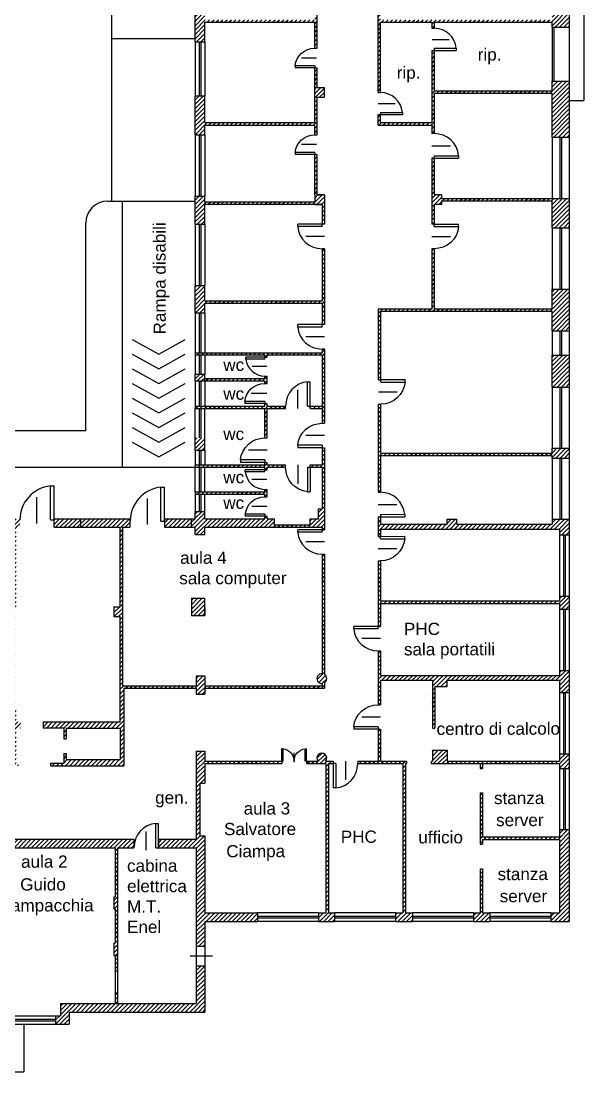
# Model space of a CAD drawing. Header units: millimetres. Extents: x 239933 to 299625, y 55328 to 128906.
# Drawn here: x 276608 to 299625, y 58828 to 101758 of the extents above; entities that cross this region are included whole.
import ezdxf

# ---------------------------------------------------------------- set-up
doc = ezdxf.new("R2010")
doc.units = ezdxf.units.MM
for name, color, linetype in [('BASE', 7, 'Continuous'), ('INFISSI', 4, 'Continuous'), ('RETINI', 8, 'Continuous'), ('SCALE', 4, 'Continuous'), ('TESTO', 7, 'Continuous')]:
    doc.layers.add(name, color=color, linetype=linetype)
doc.styles.get("Standard").update_dxf_attribs({"font": 'Arial.ttf'})
pattern_1 = [(45, (-250851.93, 97499.9), (-89.041485, 89.041485), [])]

# ---------------------------------------------------------------- blocks, each defined once
blk = doc.blocks.new('porta_1')
at = {"layer": 'INFISSI'}
for p, q in [((-12578.2, 17272.4), (-12578.2, 17364.9)), ((-12578.2, 17364.9), (-12568.9, 17364.9)), ((-12568.9, 17272.4), (-12568.9, 17364.9)), ((-12615.4, 17263.1), (-12615.4, 17334.5)), ((-12578.2, 17272.4), (-12568.9, 17272.4))]:
    blk.add_line(p, q, dxfattribs=at)
blk.add_arc((-12568.9, 17272.4), 93, 95.7392, 180, dxfattribs=at)
blk = doc.blocks.new('PORTA')
at = {"layer": 'INFISSI'}
for p, q in [((-5477.1, 11426.3), (-5477.1, 11376.6)), ((-5472.1, 11426.3), (-5477.1, 11426.3)), ((-5472.1, 11426.3), (-5472.1, 11376.6)), ((-5427.1, 11431.3), (-5427.1, 11392.9)), ((-5382.1, 11426.3), (-5382.1, 11376.6)), ((-5377.1, 11426.3), (-5382.1, 11426.3)), ((-5377.1, 11426.3), (-5377.1, 11376.6)), ((-5472.1, 11376.6), (-5477.1, 11376.6)), ((-5382.1, 11376.6), (-5377.1, 11376.6))]:
    blk.add_line(p, q, dxfattribs=at)
for centre, start, end in [((-5477.1, 11426.3), 275.7392, 360), ((-5377.1, 11426.3), 180, 264.2608)]:
    blk.add_arc(centre, 50, start, end, dxfattribs=at)

msp = doc.modelspace()

# ---------------------------------------------------------------- hatches: boundary and pattern name
at = {"layer": 'RETINI'}
h = msp.add_hatch(dxfattribs=at)
h.set_pattern_fill('ANSI31', color=256, scale=39.661, style=0)
h.set_pattern_definition(pattern_1)
h.paths.add_polyline_path([(248980, 71509, 1), (249442, 71509, 1)])
h.paths.add_polyline_path([(253251, 71509, 1), (252788, 71509, 1)])
h.paths.add_polyline_path([(290611, 128708), (287611, 128708), (287611, 126808), (293727, 126808), (293727, 127108), (287811, 127108), (287811, 128508), (290611, 128508)])
h.paths.add_polyline_path([(291305, 100708), (291205, 100708), (291205, 99808), (291305, 99808)], flags=17)
h.paths.add_polyline_path([(280625, 124558), (280025, 124558), (280025, 124208), (280625, 124208)])
h.paths.add_polyline_path([(280625, 119908), (280025, 119908), (280025, 119508), (280625, 119508)])
h.paths.add_polyline_path([(280625, 115508), (280025, 115508), (280025, 115108), (280625, 115108)])
h.paths.add_polyline_path([(280625, 110248), (280025, 110248), (280025, 109848), (280625, 109848)])
h.paths.add_polyline_path([(265330, 75358), (264980, 75358), (264980, 74608), (265330, 74608)], flags=17)
h.paths.add_polyline_path([(260234, 77938), (260134, 77938), (260134, 75995), (260234, 75995)], flags=16)
h.paths.add_polyline_path([(284125, 78178), (283575, 78178), (283575, 77478), (284125, 77478)], flags=17)
h.paths.add_polyline_path([(279058, 81428), (277958, 81428), (277958, 81078), (279058, 81078)], flags=16)
h.paths.add_polyline_path([(276558, 81428), (274508, 81428), (274508, 81078), (276108, 81078), (276108, 73488), (276308, 73488), (276308, 71888), (276108, 71888), (276108, 71688), (273600, 71688), (273600, 71588), (274500, 71588), (274500, 71338), (276508, 71338), (276508, 71438), (276408, 71438), (276408, 72878), (276608, 72878), (276608, 73128), (276408, 73128), (276408, 73628), (276358, 73628), (276358, 77828), (276408, 77828), (276408, 81078), (276558, 81078)])
h.paths.add_polyline_path([(273108, 81428), (270303, 81428), (270303, 81078), (271608, 81078), (271608, 74608), (271778, 74608), (271778, 73608), (271778, 72208), (271778, 71688), (271608, 71688), (271608, 71458), (270535, 71458), (270535, 71338), (272300, 71338), (272300, 71688), (271878, 71688), (271878, 72208), (271878, 73608), (271878, 74608), (271958, 74608), (271958, 81078), (273108, 81078)])
h.paths.add_polyline_path([(289015, 84328), (288915, 84328), (288915, 83628), (288425, 83628), (288425, 83528), (288915, 83528), (288915, 81828), (288775, 81828), (288775, 81428), (288425, 81428), (288425, 81178), (286975, 81178), (286975, 81428), (286675, 81428), (286675, 81528), (286575, 81528), (286575, 81428), (284125, 81428), (284125, 81728), (283725, 81728), (283725, 81428), (283575, 81428), (283575, 81078), (283725, 81078), (283725, 80778), (284125, 80778), (284125, 81078), (288915, 81078), (288915, 80978), (289015, 80978)])
h.paths.add_polyline_path([(283575, 81428), (282471, 81428), (282471, 81078), (283575, 81078)], flags=17)
h.paths.add_polyline_path([(281075, 81328, -0.000002), (281075, 81328), (281075, 81428), (279058, 81428), (279058, 81078), (280658, 81078), (280658, 77828), (280408, 77828), (280408, 77428), (280658, 77428), (280658, 73128), (277508, 73128), (277508, 72878), (278358, 72878), (278358, 72438), (278458, 72438), (278458, 72878), (280658, 72878), (280658, 71588), (278458, 71588), (278458, 71838), (278358, 71838), (278358, 71438), (277808, 71438), (277808, 71338), (280808, 71338), (280808, 74508), (283775, 74508), (283775, 74258), (284029, 74258, -0.02596), (284125, 74298), (284125, 74508), (284325, 74508), (289015, 74508), (289015, 74731, 0.54135), (289015, 75066), (289015, 79978), (288915, 79978), (288915, 75098, 1.047863), (288915, 74698), (288915, 74608), (284325, 74608), (284125, 74608), (284125, 75008), (283775, 75008), (283775, 74608), (280758, 74608), (280758, 81078), (281075, 81078)])
h.paths.add_polyline_path([(288715, 113308), (288615, 113308), (288615, 112651), (288715, 112651)])
h.paths.add_polyline_path([(288715, 111851), (288615, 111851), (288615, 110908), (284125, 110908), (284125, 112598), (283725, 112598), (283725, 104808), (284125, 104808), (284125, 106108), (288615, 106108), (288615, 104908), (288715, 104908), (288715, 106108), (289015, 106108), (289015, 106508), (288715, 106508), (288715, 108508), (288615, 108508), (288615, 106208), (284125, 106208), (284125, 110808), (288615, 110808), (288615, 109308), (288715, 109308)])
h.paths.add_polyline_path([(284125, 102608), (283725, 102608), (283725, 100908), (284125, 100908), (284125, 101708), (288615, 101708), (288615, 100647), (288715, 100647), (288715, 104108), (288615, 104108), (288615, 101808), (284125, 101808)])
h.paths.add_polyline_path([(289015, 99047), (288715, 99047), (288715, 99847), (288615, 99847), (288615, 97608), (284125, 97608), (284125, 98708), (283725, 98708), (283725, 97108), (284125, 97108), (284125, 97508), (288615, 97508), (288615, 97108), (288715, 97108), (288715, 98647), (289015, 98647)])
h.paths.add_polyline_path([(289015, 94658), (288715, 94658), (288715, 96308), (288615, 96308), (288615, 94658), (288615, 94358), (284125, 94358), (284125, 94608), (283725, 94608), (283725, 93458), (284125, 93458), (284125, 94258), (288615, 94258), (288915, 94258), (288915, 93458), (289015, 93458)])
h.paths.add_polyline_path([(289015, 92458), (288915, 92458), (288915, 90328), (284125, 90328), (284125, 90958), (283725, 90958), (283725, 89837), (284125, 89837), (284125, 90228), (288915, 90228), (288915, 89357), (289015, 89357)])
h.paths.add_polyline_path([(289015, 88357), (288915, 88357), (288915, 88209), (283725, 88209), (283725, 88128), (286575, 88128), (286575, 88028), (286675, 88028), (286675, 88128), (288915, 88128), (288915, 85328), (289015, 85328)])
h.paths.add_polyline_path([(286675, 87254), (286575, 87254), (286575, 87154), (284125, 87154), (284125, 87054), (286575, 87054), (286575, 86954), (286675, 86954)], flags=17)
h.paths.add_polyline_path([(284125, 87337), (283725, 87337), (283725, 87054), (284125, 87054)], flags=17)
h.paths.add_polyline_path([(287425, 86028), (286675, 86028), (286675, 86128), (286575, 86128), (286575, 86028), (283725, 86028), (283725, 85928), (286575, 85928), (286575, 84728), (286675, 84728), (286675, 85928), (287425, 85928)])
h.paths.add_polyline_path([(288915, 86028), (288425, 86028), (288425, 85928), (288915, 85928)], flags=17)
h.paths.add_polyline_path([(284125, 84728), (283725, 84728), (283725, 84228), (284125, 84228)])
h.paths.add_polyline_path([(287425, 83628), (286675, 83628), (286675, 83728), (286575, 83728), (286575, 83628), (283725, 83628), (283725, 83528), (286575, 83528), (286575, 83428), (286675, 83428), (286675, 83528), (287425, 83528)], flags=16)
h.paths.add_polyline_path([(286675, 82628), (286575, 82628), (286575, 82528), (283725, 82528), (283725, 82428), (286575, 82428), (286575, 82328), (286675, 82328)], flags=17)
h.paths.add_polyline_path([(299025, 75228), (298625, 75228), (298625, 75028), (291305, 75028), (291305, 76028), (291205, 76028), (291205, 73828), (291305, 73828), (291305, 74828), (293425, 74828), (293425, 72878), (293525, 72878), (293525, 74578), (294025, 74578), (294025, 74828), (298625, 74828), (298625, 74328), (299025, 74328)])
h.paths.add_polyline_path([(299025, 78268), (298625, 78268), (298625, 78068), (291305, 78068), (291305, 79708), (291205, 79708), (291205, 77028), (291305, 77028), (291305, 77968), (298625, 77968), (298625, 77728), (299025, 77728)])
h.paths.add_polyline_path([(299025, 81408), (298325, 81408), (298325, 81208), (294425, 81208), (294425, 81408), (294025, 81408), (294025, 81208), (291305, 81208), (291305, 81508), (291205, 81508), (291205, 80708), (291305, 80708), (291305, 81008), (298625, 81008), (298625, 80768), (299025, 80768)])
h.paths.add_polyline_path([(299025, 84308), (298325, 84308), (298325, 84108), (291305, 84108), (291305, 86108), (291205, 86108), (291205, 82508), (291305, 82508), (291305, 84008), (298325, 84008), (298325, 83908), (299025, 83908)])
h.paths.add_polyline_path([(299025, 88108), (298325, 88108), (298325, 86808), (299025, 86808)])
h.paths.add_polyline_path([(299025, 90808), (298325, 90808), (298325, 90008), (293505, 90008), (293505, 92458), (293405, 92458), (293405, 90008), (291205, 90008), (291205, 87108), (291305, 87108), (291305, 89908), (294553, 89908), (298325, 89908), (298325, 89108), (299025, 89108)])
h.paths.add_polyline_path([(299025, 94508), (298325, 94508), (293805, 94508), (293805, 94658), (293505, 94658), (293505, 96158), (293405, 96158), (293405, 93458), (293505, 93458), (293505, 94258), (293805, 94258), (293805, 94408), (298325, 94408), (298325, 93308), (299025, 93308)])
h.paths.add_polyline_path([(299025, 107608), (298325, 107608), (298325, 106208), (293805, 106208), (293805, 106508), (293405, 106508), (293405, 106208), (291305, 106208), (291305, 108508), (291205, 108508), (291205, 104908), (291305, 104908), (291305, 106108), (299025, 106108)])
h.paths.add_polyline_path([(299025, 112308), (298325, 112308), (298325, 110908), (291305, 110908), (291305, 113308), (291205, 113308), (291205, 109308), (291305, 109308), (291305, 110808), (293405, 110808), (293405, 110508), (293805, 110508), (293805, 110808), (298325, 110808), (298325, 109808), (299025, 109808)])
h.paths.add_polyline_path([(299025, 116208), (298325, 116208), (298325, 115208), (293805, 115208), (293805, 115508), (293405, 115508), (293405, 115208), (291305, 115208), (291305, 117208), (291205, 117208), (291205, 114108), (291305, 114108), (291305, 115108), (298325, 115108), (298325, 114508), (299025, 114508)])
h.paths.add_polyline_path([(299025, 120208), (298325, 120208), (298325, 119908), (291305, 119908), (291305, 121208), (291205, 121208), (291205, 118008), (291305, 118008), (291305, 119808), (293405, 119808), (293405, 119508), (293805, 119508), (293805, 119808), (298325, 119808), (298325, 118708), (299025, 118708)])
h.paths.add_polyline_path([(284125, 119808), (288615, 119808), (288615, 119508), (289015, 119508), (289015, 119908), (284125, 119908), (284125, 121108), (283725, 121108), (283725, 118527), (284125, 118527)])
h.paths.add_polyline_path([(288715, 120946), (288615, 120946), (288615, 119908), (288715, 119908)], flags=17)
h.paths.add_polyline_path([(288715, 119508), (288615, 119508), (288615, 118008), (288715, 118008)])
h.paths.add_polyline_path([(289015, 115508), (288715, 115508), (288715, 117208), (288615, 117208), (288615, 115508), (288615, 115108), (288615, 114108), (288715, 114108), (288715, 115108), (289015, 115108)])
h.paths.add_polyline_path([(288615, 116761), (284125, 116761), (284125, 116661), (288615, 116661)])
h.paths.add_polyline_path([(284125, 116527), (283725, 116527), (283725, 114598), (284125, 114598)])
h.paths.add_polyline_path([(265608, 81728), (264158, 81728), (264158, 81428), (265608, 81428)])
h.paths.add_polyline_path([(265608, 81428), (264158, 81428), (264158, 81078), (265608, 81078)])
h.paths.add_polyline_path([(268908, 81728), (267003, 81728), (267003, 81428), (268908, 81428)])
h.paths.add_polyline_path([(268908, 81428), (267003, 81428), (267003, 81078), (268358, 81078), (268358, 76358), (268358, 72208), (268358, 71458), (264263, 71458), (264263, 71338), (269135, 71338), (269135, 71458), (268458, 71458), (268458, 72208), (268458, 76358), (268458, 81078), (268908, 81078)])
h.paths.add_polyline_path([(262863, 71458), (261980, 71458), (261980, 71688), (261230, 71688), (261230, 71458), (259821, 71458), (259205, 71458), (259205, 71688), (258705, 71688), (258305, 71688), (258305, 68338), (247695, 68338), (247695, 67988), (249795, 67988), (249795, 63728), (250145, 63728), (250145, 67988), (251765, 67988), (251765, 65621), (251865, 65660), (251865, 66538), (252915, 66538), (252915, 61678), (250145, 61678), (250145, 62228), (249795, 62228), (249795, 61328), (255195, 61328), (255195, 60778), (255670, 60778), (255670, 61178), (255545, 61178), (255545, 61678), (253135, 61678), (253135, 67988), (258305, 67988), (258305, 64297), (258425, 64297), (258425, 64656), (258705, 64656), (258705, 68338), (258405, 68338), (258405, 71338), (262863, 71338)])
h.paths.add_polyline_path([(252915, 68188), (252915, 66638), (251865, 66638), (251865, 67988), (252015, 67988), (252015, 68188)], flags=16)
h.paths.add_polyline_path([(261980, 68338), (261630, 68338), (261630, 67588), (261980, 67588)], flags=16)
h.paths.add_polyline_path([(258705, 61478), (259005, 61478), (259005, 61628), (258705, 61628), (258705, 61978), (258425, 61978), (258425, 62497), (258305, 62497), (258305, 61678), (258205, 61678), (258205, 61178), (258040, 61178), (258040, 60778), (258705, 60778)], flags=16)
h.paths.add_polyline_path([(262055, 61478), (262355, 61478), (262355, 61628), (261980, 61628), (261980, 61978), (261630, 61978), (261630, 61628), (261255, 61628), (261255, 61478), (261375, 61478), (261555, 61478), (261555, 60778), (262055, 60778)], flags=16)
h.paths.add_polyline_path([(265405, 61478), (265705, 61478), (265705, 61628), (265330, 61628), (265330, 61978), (264980, 61978), (264980, 61628), (264605, 61628), (264605, 61478), (264905, 61478), (264905, 60778), (265405, 60778)])
h.paths.add_polyline_path([(272405, 61628), (272030, 61628), (272030, 61978), (271680, 61978), (271680, 61628), (271305, 61628), (271305, 61478), (271605, 61478), (271605, 60778), (272105, 60778), (272105, 61478), (272405, 61478)])
h.paths.add_polyline_path([(269055, 61628), (268680, 61628), (268680, 61978), (268330, 61978), (268330, 61628), (267955, 61628), (267955, 61478), (268255, 61478), (268255, 60778), (268755, 60778), (268755, 61478), (269055, 61478)])
h.paths.add_polyline_path([(284125, 63171), (283775, 63171), (283775, 61628), (278225, 61628), (278225, 61128), (278025, 61128), (278025, 60778), (278575, 60778), (278575, 61278), (284125, 61278)])
h.paths.add_polyline_path([(284125, 68478), (283925, 68478), (283925, 70628), (284125, 70628), (284125, 71428), (287275, 71428), (287275, 71528), (284125, 71528), (284125, 71928), (283775, 71928), (283775, 68338), (282226, 68338), (282226, 67988), (283775, 67988), (283775, 63971), (284125, 63971), (284125, 64978), (286275, 64978), (286275, 65328), (284125, 65328)])
h.paths.add_polyline_path([(272300, 68238), (272750, 68238), (272750, 68338), (271625, 68338), (271625, 67588), (271975, 67588), (271975, 67988), (272300, 67988)])
h.paths.add_polyline_path([(289425, 65328), (289175, 65328), (289175, 71428), (289375, 71428), (289375, 71528), (289059, 71528, 2.137937), (288752, 71528), (288275, 71528), (288275, 71428), (289075, 71428), (289075, 65328), (288775, 65328), (288775, 64978), (289425, 64978)])
h.paths.add_polyline_path([(292611, 65328), (292325, 65328), (292325, 71428), (292374, 71428), (292374, 71528), (291305, 71528), (291305, 72828), (291205, 72828), (291205, 71528), (290375, 71528), (290375, 71428), (292225, 71428), (292225, 65328), (291925, 65328), (291925, 64978), (292611, 64978)])
h.paths.add_polyline_path([(295775, 65328), (295475, 65328), (295475, 67128), (295375, 67128), (295375, 65328), (295111, 65328), (295111, 64978), (295775, 64978)])
h.paths.add_polyline_path([(299025, 68728), (298625, 68728), (298625, 68428), (295475, 68428), (295475, 70228), (295375, 70228), (295375, 68128), (295475, 68128), (295475, 68328), (298625, 68328), (298625, 65328), (298275, 65328), (298275, 64978), (299025, 64978)])
h.paths.add_polyline_path([(299025, 71828), (298625, 71828), (298625, 71528), (294025, 71528), (294025, 71978), (293425, 71978), (293425, 71528), (293374, 71528), (293374, 71428), (295375, 71428), (295375, 71228), (295475, 71228), (295475, 71428), (298625, 71428), (298625, 71228), (299025, 71228)])
h.paths.add_polyline_path([(260134, 74958), (260134, 75095), (260234, 75095), (260234, 74958)], flags=16)
h.paths.add_polyline_path([(258428, 78038), (258428, 77938), (260608, 77938), (260608, 78038)])
h.paths.add_polyline_path([(245645, 81078), (245645, 81428), (244645, 81428), (244645, 78038), (243995, 78038), (243995, 77388), (244395, 77388), (244395, 77638), (245195, 77638), (245195, 78038), (244995, 78038), (244995, 81078)])
h.paths.add_polyline_path([(248295, 82378), (248295, 82578), (248095, 82578), (248095, 82478), (247745, 82478), (247745, 81428), (246845, 81428), (246845, 81078), (248095, 81078), (248095, 82378)])
h.paths.add_polyline_path([(249495, 82378), (249495, 82578), (248295, 82578), (248295, 82378)])
h.paths.add_polyline_path([(252095, 82378), (252095, 82578), (250895, 82578), (250895, 82378)])
h.paths.add_polyline_path([(253415, 81078), (253415, 81428), (252645, 81428), (252645, 82478), (252295, 82478), (252295, 82578), (252095, 82578), (252095, 82378), (252295, 82378), (252295, 81078)])
h.paths.add_polyline_path([(258728, 81078), (258728, 81428), (258128, 81428), (258128, 81078), (258278, 81078), (258278, 80478), (258278, 78038), (255415, 78038), (255415, 81078), (255928, 81078), (255928, 81428), (254615, 81428), (254615, 81078), (255315, 81078), (255315, 78038), (246395, 78038), (246395, 77638), (258308, 77638), (258308, 74608), (259208, 74608), (259208, 74808), (260308, 74808), (260308, 74958), (258708, 74958), (258708, 75108), (258428, 75108), (258428, 80478), (258428, 81078)])
h.paths.add_polyline_path([(246895, 68338), (245495, 68338), (245495, 67988), (246895, 67988)])
h.paths.add_polyline_path([(244395, 75188), (243995, 75188), (243995, 74738), (244395, 74738)])
h.paths.add_polyline_path([(244395, 71888), (243995, 71888), (243995, 71438), (244395, 71438)])
h.paths.add_polyline_path([(244395, 69238), (243995, 69238), (243995, 67988), (244695, 67988), (244695, 68338), (244395, 68338)])
h.paths.add_polyline_path([(265450, 74442), (266219, 74442), (266219, 75284), (265450, 75284)], flags=25)
h.paths.add_polyline_path([(258431, 73639), (259201, 73639), (259201, 74481), (258431, 74481)], flags=9)
h.paths.add_polyline_path([(260692, 67443), (261461, 67443), (261461, 68285), (260692, 68285)], flags=25)
h.paths.add_polyline_path([(258378, 68925), (261960, 68935), (261958, 69705), (258376, 69696)], flags=24)
h.paths.add_polyline_path([(263431, 76523), (267545, 76534), (267543, 77333), (263429, 77322)], flags=9)
h.paths.add_polyline_path([(260328, 81428), (261608, 81428), (261608, 81728), (262762, 81728), (262760, 81078), (261958, 81078), (261958, 74608), (261208, 74608), (261208, 74958), (261608, 74958), (261608, 77938), (261508, 77938), (261508, 78038), (261758, 78038), (261758, 81078), (260328, 81078)])
h.paths.add_polyline_path([(275325, 62591), (274925, 62591), (274925, 61628), (274625, 61628), (274625, 61478), (274925, 61478), (274925, 60778), (275656, 60778), (275656, 61128), (275425, 61128), (275425, 61678), (275325, 61678)])
h.paths.add_polyline_path([(291205, 98837), (291305, 98837), (291305, 99808), (291205, 99808)], flags=17)
h.paths.add_polyline_path([(289312, 124208), (289312, 124558), (286325, 124558), (286325, 124858), (285925, 124858), (285925, 124558), (283725, 124558), (283725, 122508), (284125, 122508), (284125, 124208), (288615, 124208), (288615, 122146), (288715, 122146), (288715, 124208)])
h.paths.add_polyline_path([(290662, 124558), (290662, 124208), (291205, 124208), (291205, 122008), (291305, 122008), (291305, 124208), (298325, 124208), (298325, 122708), (299025, 122708), (299025, 124558)])
h.paths.add_polyline_path([(293505, 100560), (293405, 100560), (293405, 97608), (291305, 97608), (291305, 97937), (291205, 97937), (291205, 97508), (293405, 97508), (293405, 97158), (293505, 97158), (293505, 98808), (298325, 98808), (298325, 97008), (299025, 97008), (299025, 99308), (298325, 99308), (298325, 98908), (293505, 98908)])
h.paths.add_polyline_path([(293405, 101460), (293505, 101460), (293505, 101708), (298325, 101708), (298325, 101508), (299025, 101508), (299025, 103908), (298325, 103908), (298325, 101808), (291305, 101808), (291305, 104108), (291205, 104108), (291205, 100708), (291305, 100708), (291305, 101708), (293405, 101708)])
h.paths.add_polyline_path([(280555, 63588), (280555, 67988), (281226, 67988), (281226, 68338), (274275, 68338), (274275, 68238), (274675, 68238), (274675, 67988), (274925, 67988), (274925, 64207), (275325, 64207), (275325, 67988), (280455, 67988), (280455, 65988), (280405, 65988), (280405, 65488), (280455, 65488), (280455, 64088), (280405, 64088), (280405, 63588)])
h = msp.add_hatch(dxfattribs=at)
h.set_pattern_fill('ANSI31', color=256, scale=39.661, style=0)
h.set_pattern_definition(pattern_1)
h.paths.add_polyline_path([(280555, 63588), (280455, 63588), (280455, 62958), (280555, 62958)])
h.paths.add_polyline_path([(280555, 62058), (280455, 62058), (280455, 61628), (280555, 61628)])

# ---------------------------------------------------------------- linework, layer by layer
at = {"layer": 'BASE', "color": 2}
for p, q in [((280325, 94404), (280325, 109848)), ((280325, 101048), (283725, 101048)), ((280158, 94404), (283725, 94404)), ((279258, 85028), (279258, 93504)), ((281158, 88750), (282242, 88150)), ((282242, 88150), (283325, 88750)), ((281158, 88150), (282242, 87550)), ((282242, 87550), (283325, 88150)), ((281158, 87550), (282242, 86950)), ((282242, 86950), (283325, 87550)), ((281158, 86950), (282242, 86350)), ((282242, 86350), (283325, 86950)), ((281158, 86350), (282242, 85750)), ((282242, 85750), (283325, 86350)), ((281158, 85750), (282242, 85150)), ((282242, 85150), (283325, 85750)), ((245545, 85028), (279258, 85028)), ((281158, 85150), (282242, 84550)), ((282242, 84550), (283325, 85150)), ((281158, 84550), (282242, 83950)), ((282242, 83950), (283325, 84550))]:
    msp.add_line(p, q, dxfattribs=at)
at = {"layer": 'BASE'}
for p, q in [((288715, 100647), (288715, 104108)), ((291205, 98837), (291205, 104108)), ((299025, 103908), (299025, 101508)), ((283725, 100908), (283725, 102608)), ((284125, 100908), (284125, 101708)), ((284125, 101708), (288615, 101708)), ((288615, 100647), (288615, 101708)), ((291305, 101708), (293405, 101708)), ((291305, 98837), (291305, 101708)), ((293405, 101708), (293405, 101460)), ((293405, 101460), (293505, 101460)), ((293505, 101708), (298325, 101708)), ((293505, 101708), (293505, 101460)), ((298325, 101508), (298325, 101708)), ((298325, 101508), (299025, 101508)), ((283725, 100908), (284125, 100908)), ((288615, 100647), (288715, 100647)), ((293405, 100560), (293405, 97608)), ((293405, 100560), (293505, 100560)), ((293505, 100560), (293505, 98908)), ((288615, 97608), (288615, 99847)), ((288615, 99847), (288715, 99847)), ((288715, 99047), (288715, 99847)), ((298325, 98908), (298325, 99308)), ((298325, 99308), (299025, 99308)), ((299025, 99308), (299025, 97008)), ((288715, 99047), (289015, 99047)), ((289015, 98647), (289015, 99047)), ((291205, 98837), (291305, 98837)), ((293505, 98908), (298325, 98908)), ((293505, 98808), (298325, 98808)), ((293505, 98808), (293505, 97158)), ((298325, 97008), (298325, 98808)), ((283725, 97108), (283725, 98708)), ((283725, 98708), (284125, 98708)), ((284125, 97608), (284125, 98708)), ((288715, 98647), (289015, 98647)), ((288715, 97108), (288715, 98647)), ((291205, 97508), (291205, 97937)), ((291205, 97937), (291305, 97937)), ((291305, 97608), (291305, 97937)), ((284125, 97608), (288615, 97608)), ((284125, 97108), (284125, 97508)), ((284125, 97508), (288615, 97508)), ((288615, 97108), (288615, 97508)), ((291205, 97508), (293405, 97508)), ((291305, 97608), (293405, 97608)), ((293405, 97508), (293405, 97158)), ((283725, 97108), (284125, 97108)), ((288615, 97108), (288715, 97108)), ((293505, 97158), (293405, 97158)), ((298325, 97008), (299025, 97008)), ((288615, 94658), (288615, 96308)), ((288615, 96308), (288715, 96308)), ((288715, 94658), (288715, 96308)), ((293405, 96158), (293405, 93458)), ((293505, 96158), (293405, 96158)), ((293505, 96158), (293505, 94658)), ((283725, 93458), (283725, 94608)), ((283725, 94608), (284125, 94608)), ((284125, 94358), (284125, 94608)), ((288615, 94658), (288615, 94358)), ((288715, 94658), (289015, 94658)), ((289015, 94658), (288715, 94658)), ((289015, 94658), (289015, 93458)), ((289015, 94658), (289015, 94258)), ((293805, 94658), (293505, 94658)), ((293805, 94658), (293805, 94508)), ((293805, 94508), (298325, 94508)), ((298325, 94508), (299025, 94508)), ((299025, 94508), (299025, 93308)), ((288615, 94358), (284125, 94358)), ((284125, 93458), (284125, 94258)), ((288615, 94258), (284125, 94258)), ((288615, 94258), (288915, 94258)), ((288915, 94258), (288615, 94258)), ((288915, 94258), (288915, 93458)), ((293505, 94258), (293505, 93458)), ((293805, 94258), (293505, 94258)), ((293805, 94408), (298325, 94408)), ((293805, 94408), (293805, 94258)), ((298325, 93308), (298325, 94408)), ((283725, 93458), (284125, 93458)), ((289015, 93458), (288915, 93458)), ((293505, 93458), (293405, 93458)), ((298325, 93308), (299025, 93308)), ((288915, 92458), (288915, 90328)), ((289015, 92458), (288915, 92458)), ((289015, 92458), (289015, 89357)), ((293405, 92458), (293405, 90008)), ((293505, 92458), (293405, 92458)), ((293505, 92458), (293505, 90008)), ((283725, 89837), (283725, 90958)), ((283725, 90958), (284125, 90958)), ((284125, 90328), (284125, 90958)), ((298325, 90008), (298325, 90808)), ((298325, 90808), (299025, 90808)), ((299025, 90808), (299025, 89108)), ((284125, 90328), (288915, 90328)), ((284125, 90228), (288915, 90228)), ((284125, 89837), (284125, 90228)), ((288915, 90228), (288915, 89357)), ((298325, 90249), (298325, 90449)), ((283725, 89837), (284125, 89837)), ((291205, 90008), (291205, 87108)), ((291205, 90008), (293405, 90008)), ((291305, 89908), (298325, 89908)), ((291305, 89908), (291305, 87108)), ((291305, 89908), (294553, 89908)), ((293505, 90008), (298325, 90008)), ((298325, 89108), (298325, 89908)), ((289015, 89357), (288915, 89357)), ((298325, 89108), (299025, 89108)), ((283725, 88209), (288915, 88209)), ((283725, 88209), (283725, 88128)), ((283725, 88128), (286575, 88128)), ((286575, 88028), (286575, 88128)), ((286575, 88028), (286675, 88028)), ((286675, 88028), (286675, 88128)), ((286675, 88128), (288915, 88128)), ((288915, 88357), (288915, 88209)), ((289015, 88357), (288915, 88357)), ((288915, 88128), (288915, 85328)), ((289015, 88357), (289015, 85328)), ((298325, 86808), (298325, 88108)), ((298325, 88108), (299025, 88108)), ((299025, 88108), (299025, 86808)), ((283725, 87054), (283725, 87337)), ((283725, 87337), (284125, 87337)), ((284125, 87054), (284125, 87337)), ((284125, 87154), (286575, 87154)), ((286575, 87154), (286575, 87254)), ((286575, 87254), (286675, 87254)), ((286675, 86954), (286675, 87254)), ((283725, 87054), (284125, 87054)), ((284125, 87054), (286575, 87054)), ((286575, 86954), (286575, 87054)), ((286575, 86954), (286675, 86954)), ((291205, 87108), (291305, 87108)), ((298325, 86808), (299025, 86808)), ((283725, 86028), (286575, 86028)), ((283725, 86028), (283725, 85928)), ((283725, 85928), (286575, 85928)), ((286575, 86028), (286575, 86128)), ((286575, 86128), (286675, 86128)), ((286575, 84728), (286575, 85928)), ((286675, 86028), (286675, 86128)), ((286675, 86028), (287425, 86028)), ((286675, 85928), (287425, 85928)), ((286675, 84728), (286675, 85928)), ((287425, 85928), (287425, 86028)), ((288425, 85928), (288425, 86028)), ((288425, 86028), (288915, 86028)), ((288425, 85928), (288915, 85928)), ((291205, 86108), (291205, 82508)), ((291205, 86108), (291305, 86108)), ((291305, 86108), (291305, 84108)), ((288915, 85328), (289015, 85328)), ((283725, 84228), (283725, 84728)), ((284125, 84228), (284125, 84728)), ((286575, 84728), (286675, 84728)), ((283725, 84228), (284125, 84228)), ((288915, 84328), (289015, 84328)), ((288915, 84328), (288915, 83628)), ((289015, 84328), (289015, 80978)), ((298325, 84108), (298325, 84308)), ((298325, 84308), (299025, 84308)), ((299025, 84308), (299025, 83908)), ((286575, 83628), (286575, 83728)), ((286575, 83728), (286675, 83728)), ((286675, 83628), (286675, 83728)), ((291305, 84108), (298325, 84108)), ((291305, 84008), (298325, 84008)), ((291305, 84008), (291305, 82508)), ((298325, 83908), (298325, 84008)), ((298325, 83908), (299025, 83908)), ((283725, 83628), (286575, 83628)), ((283725, 83628), (283725, 83528)), ((283725, 83528), (286575, 83528)), ((286575, 83428), (286575, 83528)), ((286575, 83428), (286675, 83428)), ((286675, 83628), (287425, 83628)), ((286675, 83528), (287425, 83528)), ((286675, 83428), (286675, 83528)), ((287425, 83528), (287425, 83628)), ((288425, 83528), (288425, 83628)), ((288425, 83628), (288915, 83628)), ((288425, 83528), (288915, 83528)), ((288915, 83528), (288915, 81828)), ((283725, 82528), (286575, 82528)), ((283725, 82528), (283725, 82428)), ((283725, 82428), (286575, 82428)), ((286575, 82528), (286575, 82628)), ((286575, 82628), (286675, 82628)), ((286575, 82328), (286575, 82428)), ((286675, 82328), (286675, 82628)), ((291205, 82508), (291305, 82508)), ((286575, 82328), (286675, 82328)), ((283725, 81428), (283725, 81728)), ((283725, 81728), (284125, 81728)), ((284125, 81428), (284125, 81728)), ((288775, 81428), (288775, 81828)), ((288775, 81828), (288915, 81828)), ((277958, 81428), (281075, 81428)), ((277958, 81078), (277958, 81428)), ((279058, 81078), (279058, 81428)), ((281071, 81378), (281075, 81378)), ((281075, 81078), (281075, 81428)), ((282471, 81428), (282471, 81078)), ((282471, 81428), (283725, 81428)), ((283575, 81078), (283575, 81428)), ((284125, 81428), (286575, 81428)), ((286575, 81428), (286575, 81528)), ((286575, 81528), (286675, 81528)), ((286675, 81428), (286675, 81528)), ((286675, 81428), (286975, 81428)), ((286975, 81178), (286975, 81428)), ((286975, 81178), (288425, 81178)), ((288425, 81178), (288425, 81428)), ((288425, 81428), (288775, 81428)), ((291205, 81508), (291305, 81508)), ((291205, 81508), (291205, 80708)), ((291305, 81508), (291305, 81208)), ((291305, 81208), (294025, 81208)), ((294025, 81408), (294425, 81408)), ((294025, 81208), (294025, 81408)), ((294425, 81208), (294425, 81408)), ((294425, 81208), (298325, 81208)), ((298325, 81408), (299025, 81408)), ((298325, 81408), (298325, 81208)), ((299025, 81408), (299025, 80768)), ((277958, 81078), (279058, 81078)), ((279058, 81078), (280658, 81078)), ((280658, 77828), (280658, 81078)), ((280758, 81078), (280758, 74608)), ((280758, 81078), (281075, 81078)), ((282471, 81078), (283725, 81078)), ((283725, 80778), (283725, 81078)), ((283725, 80778), (284125, 80778)), ((284125, 81078), (288915, 81078)), ((284125, 80778), (284125, 81078)), ((288915, 81078), (288915, 80978)), ((288915, 81078), (288915, 80978)), ((288915, 80978), (289015, 80978)), ((291205, 80708), (291305, 80708)), ((291305, 81008), (298625, 81008)), ((291305, 81008), (291305, 80708)), ((298625, 81008), (298625, 80768)), ((298625, 80768), (299025, 80768)), ((288915, 79978), (288915, 75098)), ((288915, 79978), (289015, 79978)), ((289015, 79978), (289015, 75066)), ((291205, 79708), (291205, 77028)), ((291205, 79708), (291305, 79708)), ((291305, 79708), (291305, 78068)), ((283575, 78178), (283575, 77478)), ((283575, 78178), (284125, 78178)), ((284125, 77478), (284125, 78178)), ((298625, 78268), (298625, 78068)), ((298625, 78268), (299025, 78268)), ((299025, 78268), (299025, 77728)), ((280408, 77828), (280658, 77828)), ((280408, 77828), (280408, 77428)), ((284125, 77798), (284125, 77478)), ((291305, 78068), (298625, 78068)), ((291305, 77968), (298625, 77968)), ((291305, 77968), (291305, 77028)), ((298625, 77968), (298625, 77728)), ((298625, 77728), (299025, 77728)), ((280408, 77428), (280658, 77428)), ((280658, 73128), (280658, 77428)), ((283575, 77478), (284125, 77478)), ((291205, 77028), (291305, 77028)), ((291205, 76028), (291205, 73828)), ((291205, 76028), (291305, 76028)), ((291305, 76028), (291305, 75028)), ((298625, 75228), (298625, 75028)), ((298625, 75228), (299025, 75228)), ((299025, 75228), (299025, 74328)), ((283775, 75008), (283775, 74608)), ((283775, 75008), (284125, 75008)), ((284125, 75008), (284125, 74608)), ((288915, 74698), (288915, 74608)), ((289015, 74731), (289015, 74508)), ((291305, 75028), (298625, 75028)), ((291305, 74828), (291305, 73828)), ((291305, 74828), (293425, 74828)), ((293425, 74828), (293425, 72878)), ((294025, 74828), (298625, 74828)), ((294025, 74578), (294025, 74828)), ((298625, 74828), (298625, 74328)), ((280758, 74608), (283775, 74608)), ((280808, 74508), (283775, 74508)), ((280808, 74508), (280808, 71338)), ((283775, 74508), (283775, 74258)), ((284125, 74608), (284325, 74608)), ((284125, 74508), (284325, 74508)), ((284125, 74508), (284125, 74258)), ((284325, 74608), (288915, 74608)), ((284325, 74508), (289015, 74508)), ((293525, 74578), (293525, 72878)), ((293525, 74578), (294025, 74578)), ((298625, 74328), (299025, 74328)), ((283775, 74258), (284125, 74258)), ((291205, 73828), (291305, 73828)), ((277508, 73128), (280658, 73128)), ((277508, 73128), (277508, 72878)), ((278358, 72878), (277508, 72878)), ((278358, 72878), (278358, 72438)), ((278458, 72878), (280658, 72878)), ((278458, 72878), (278458, 72438)), ((280658, 72878), (280658, 71588)), ((291205, 72828), (291305, 72828)), ((291205, 72828), (291205, 71528)), ((291305, 72828), (291305, 71528)), ((293425, 72878), (293525, 72878)), ((278358, 72438), (278458, 72438)), ((278358, 71838), (278458, 71838)), ((278358, 71838), (278358, 71438)), ((278458, 71838), (278458, 71588)), ((283775, 71928), (283775, 68338)), ((283775, 71928), (284125, 71928)), ((284125, 71928), (284125, 71528)), ((293425, 71978), (294025, 71978)), ((293425, 71978), (293425, 71528)), ((294025, 71978), (294025, 71528)), ((298625, 71828), (298625, 71528)), ((298625, 71828), (299025, 71828)), ((299025, 71828), (299025, 71228)), ((277808, 71438), (278358, 71438)), ((277808, 71438), (277808, 71338)), ((277808, 71338), (280808, 71338)), ((278458, 71588), (280658, 71588)), ((284125, 71528), (287275, 71528)), ((284125, 71428), (287275, 71428)), ((284125, 71428), (284125, 70628)), ((287275, 71528), (287275, 71428)), ((288275, 71528), (288275, 71428)), ((288275, 71528), (288752, 71528)), ((288275, 71428), (289075, 71428)), ((289059, 71528), (289375, 71528)), ((289075, 71428), (289075, 65328)), ((289175, 71428), (289175, 65328)), ((289175, 71428), (289375, 71428)), ((289375, 71528), (289375, 71428)), ((290375, 71528), (290375, 71428)), ((290375, 71528), (291205, 71528)), ((290375, 71428), (292225, 71428)), ((291305, 71528), (292374, 71528)), ((292225, 71428), (292225, 65328)), ((292325, 71428), (292325, 65328)), ((292325, 71428), (292374, 71428)), ((292374, 71528), (292374, 71428)), ((293374, 71528), (293374, 71428)), ((293374, 71528), (293425, 71528)), ((293374, 71428), (295375, 71428)), ((294025, 71528), (298625, 71528)), ((295375, 71428), (295375, 71228)), ((295475, 71428), (298625, 71428)), ((295475, 71428), (295475, 71228)), ((298625, 71428), (298625, 71228)), ((295375, 71228), (295475, 71228)), ((298625, 71228), (299025, 71228)), ((283925, 70628), (283925, 68478)), ((283925, 70628), (284125, 70628)), ((295375, 70228), (295375, 68128)), ((295375, 70228), (295475, 70228)), ((295475, 70228), (295475, 68428)), ((298625, 68728), (298625, 68428)), ((298625, 68728), (299025, 68728)), ((299025, 68728), (299025, 64978)), ((274275, 68338), (281226, 68338)), ((281226, 68338), (281226, 67988)), ((282226, 68338), (282226, 67988)), ((282226, 68338), (283775, 68338)), ((283925, 68478), (284125, 68478)), ((284125, 68478), (284125, 65328)), ((295475, 68428), (298625, 68428)), ((295475, 68328), (298625, 68328)), ((295475, 68328), (295475, 68128)), ((298625, 68328), (298625, 65328)), ((275325, 67988), (280455, 67988)), ((280455, 67988), (280455, 65988)), ((280555, 67988), (280555, 63588)), ((280555, 67988), (281226, 67988)), ((282226, 67988), (283775, 67988)), ((283775, 67988), (283775, 63971)), ((295375, 68128), (295475, 68128)), ((295375, 67128), (295475, 67128)), ((295375, 67128), (295375, 65328)), ((295475, 67128), (295475, 65328)), ((280405, 65988), (280405, 65488)), ((280405, 65988), (280455, 65988)), ((280405, 65488), (280455, 65488)), ((280455, 65488), (280455, 64088)), ((284125, 65328), (286275, 65328)), ((286275, 65328), (286275, 64978)), ((288775, 65328), (288775, 64978)), ((288775, 65328), (289075, 65328)), ((289175, 65328), (289425, 65328)), ((289425, 65328), (289425, 64978)), ((291925, 65328), (292225, 65328)), ((291925, 65328), (291925, 64978)), ((292325, 65328), (292611, 65328)), ((292611, 65328), (292611, 64978)), ((295111, 65328), (295111, 64978)), ((295111, 65328), (295375, 65328)), ((295475, 65328), (295775, 65328)), ((295775, 65328), (295775, 64978)), ((298275, 65328), (298625, 65328)), ((298275, 65328), (298275, 64978)), ((284125, 64978), (286275, 64978)), ((284125, 64978), (284125, 63971)), ((288775, 64978), (289425, 64978)), ((291925, 64978), (292611, 64978)), ((295111, 64978), (295775, 64978)), ((298275, 64978), (299025, 64978)), ((280405, 64088), (280455, 64088)), ((280405, 64088), (280405, 63588)), ((283775, 63971), (284125, 63971)), ((280405, 63588), (280555, 63588)), ((280455, 63588), (280455, 62958)), ((280555, 63588), (280555, 62958)), ((283775, 63171), (283775, 61628)), ((283775, 63171), (284125, 63171)), ((284125, 63171), (284125, 61278)), ((280455, 62958), (280555, 62958)), ((280455, 62058), (280455, 61628)), ((280455, 62058), (280555, 62058)), ((280555, 62058), (280555, 61628)), ((278225, 61628), (283775, 61628)), ((278225, 61628), (278225, 61128)), ((278025, 61128), (278025, 60778)), ((278025, 61128), (278225, 61128)), ((278575, 61278), (278575, 60778)), ((278575, 61278), (284125, 61278)), ((278025, 60778), (278575, 60778))]:
    msp.add_line(p, q, dxfattribs=at)
at = {"layer": 'BASE', "color": 2}
msp.add_arc((280158, 93504), 900, 90, 180, dxfattribs=at)
at = {"layer": 'BASE'}
for centre, start, end in [((288906, 74898), 87.3223, 272.6777), ((288906, 74898), 303.1422, 56.8578), ((288906, 71657), 320.1348, 219.8652)]:
    msp.add_arc(centre, 200, start, end, dxfattribs=at)
at = {"layer": 'INFISSI'}
for p, q in [((298325, 101508), (298325, 99308)), ((298393, 101508), (298393, 99308)), ((299025, 101508), (299025, 99308)), ((283725, 100908), (283725, 98708)), ((283891, 100908), (283891, 98708)), ((283958, 100908), (283958, 98708)), ((284125, 100908), (284125, 98708)), ((283725, 97108), (283725, 94608)), ((283891, 97108), (283891, 94608)), ((283958, 97108), (283958, 94608)), ((284125, 97108), (284125, 94608)), ((298325, 97008), (298325, 94508)), ((298637, 97008), (298637, 94508)), ((298704, 97008), (298704, 94508)), ((299025, 97008), (299025, 94508)), ((283725, 93458), (283725, 90958)), ((283891, 93458), (283891, 90958)), ((283958, 93458), (283958, 90958)), ((284125, 93458), (284125, 90958)), ((298325, 93308), (298325, 90808)), ((298637, 93308), (298637, 90808)), ((298704, 93308), (298704, 90808)), ((299025, 93308), (299025, 90808)), ((283725, 89837), (283725, 88209)), ((283891, 89837), (283891, 88209)), ((283958, 89837), (283958, 88209)), ((284125, 89837), (284125, 88209)), ((298325, 89108), (298325, 88108)), ((298637, 89108), (298637, 88108)), ((298704, 89108), (298704, 88108)), ((299025, 89108), (299025, 88108)), ((283725, 88128), (283725, 87337)), ((283891, 88128), (283891, 87337)), ((283958, 88128), (283958, 87337)), ((284125, 88128), (284125, 87337)), ((283725, 87054), (283725, 86028)), ((283891, 87054), (283891, 86028)), ((283958, 87054), (283958, 86028)), ((284125, 87054), (284125, 86028)), ((298325, 86808), (298325, 84308)), ((298637, 86808), (298637, 84308)), ((298704, 86808), (298704, 84308)), ((299025, 86808), (299025, 84308)), ((283725, 84728), (283725, 85928)), ((283891, 85928), (283891, 84728)), ((283958, 85928), (283958, 84728)), ((284125, 84728), (284125, 85928)), ((283725, 84228), (283725, 83628)), ((283891, 84228), (283891, 83628)), ((283958, 84228), (283958, 83628)), ((284125, 84228), (284125, 83628)), ((298325, 83908), (298325, 81408)), ((298637, 83908), (298637, 81408)), ((298704, 83908), (298704, 81408)), ((299025, 83908), (299025, 81408)), ((283725, 82528), (283725, 83528)), ((283891, 83528), (283891, 82528)), ((283958, 83528), (283958, 82528)), ((284125, 82528), (284125, 83528)), ((283725, 82428), (283725, 81728)), ((283891, 82428), (283891, 81728)), ((283958, 82428), (283958, 81728)), ((284125, 81728), (284125, 82428)), ((298625, 80768), (298625, 78268)), ((298791, 80768), (298791, 78268)), ((298858, 80768), (298858, 78268)), ((299025, 80768), (299025, 78268)), ((298625, 77728), (298625, 75228)), ((298791, 77728), (298791, 75228)), ((298858, 77728), (298858, 75228)), ((299025, 77728), (299025, 75228)), ((298625, 74328), (298625, 71828)), ((298791, 74328), (298791, 71828)), ((298858, 74328), (298858, 71828)), ((299025, 74328), (299025, 71828)), ((298625, 71228), (298625, 68728)), ((298791, 71228), (298791, 68728)), ((298858, 71228), (298858, 68728)), ((299025, 71228), (299025, 68728)), ((288775, 65328), (286275, 65328)), ((291925, 65328), (289425, 65328)), ((295111, 65328), (292611, 65328)), ((298275, 65328), (295775, 65328)), ((288775, 65180), (286275, 65180)), ((288775, 65113), (286275, 65113)), ((288775, 64978), (286275, 64978)), ((291925, 65180), (289425, 65180)), ((291925, 65113), (289425, 65113)), ((291925, 64978), (289425, 64978)), ((295111, 65180), (292611, 65180)), ((295111, 65113), (292611, 65113)), ((295111, 64978), (292611, 64978)), ((298275, 65180), (295775, 65180)), ((298275, 65113), (295775, 65113)), ((298275, 64978), (295775, 64978)), ((283775, 63971), (283775, 63171)), ((284125, 63971), (284125, 63171)), ((283522, 63578), (284432, 63578)), ((280455, 62958), (280455, 62058)), ((280555, 62958), (280555, 62058)), ((275656, 61128), (278025, 61128)), ((275656, 60987), (278025, 60987)), ((275656, 60918), (278025, 60918)), ((275656, 60778), (278025, 60778))]:
    msp.add_line(p, q, dxfattribs=at)
at = {"layer": 'SCALE'}
for p in [(299625, 102308), (299025, 98508)]:
    msp.add_line(p, (299625, 98508), dxfattribs=at)
at = {"layer": 'SCALE', "color": 2}
for p, q in [((280758, 83528), (280758, 94404)), ((259808, 83528), (283725, 83528)), ((276725, 60778), (276725, 58828)), ((256905, 58828), (276725, 58828))]:
    msp.add_line(p, q, dxfattribs=at)

# ---------------------------------------------------------------- block references
at = {"layer": 'INFISSI'}
for name, p, xscale, yscale, zscale, rotation in [('porta_1', (126312, -21105), 9.679832489242472, 9.679832489242472, 9.679832489242472, 270.0000000024979), ('porta_1', (437232, -8299), -8.604295549197559, 8.604295552457188, 8.60429555159693, 89.99999999826787), ('porta_1', (124112, -23728), 9.679832489242472, 9.679832489242472, 9.679832489242472, 270.0000000024979), ('porta_1', (437232, -11838), -8.604295549197559, 8.604295552457188, 8.60429555159693, 89.99999999826787), ('porta_1', (107735, -39025), 10.75536943631778, 10.75536943631778, 10.75536943631778, 270.0000000024806), ('porta_1', (474686, 228642), 10.75536943631778, 10.75536943631778, 10.75536943631778, 90.00000000248065), ('porta_1', (107735, 228642), -10.75536943631778, 10.75536944039231, 10.75536943931615, 269.9999999975194), ('porta_1', (474686, 224541), 10.75536943631778, 10.75536943631778, 10.75536943631778, 90.00000000248065), ('porta_1', (430366, 192663), 8.324864712023555, 8.324864712023555, 8.324864712023555, 90.00000000252886), ('porta_1', (440018, -25530), -8.883726377089715, 8.8837263804553, 8.883726379566081, 89.99999999746595), ('porta_1', (105548, 222292), -10.75536943631778, 10.75536944039231, 10.75536943931615, 269.9999999975194), ('porta_1', (474686, -50855), -10.75536943646102, 10.75536944053601, 10.75536943945857, 89.99999999751934), ('porta_1', (472346, -51455), -10.75536943646102, 10.75536944053601, 10.75536943945857, 89.99999999751934), ('porta_1', (435192, 191575), 8.6042955459925, 8.6042955459925, 8.6042955459925, 90.00000000251943), ('porta_1', (423609, 269299), -10.75536943646148, 10.75536944053601, 10.75536943945857, 180), ('porta_1', (104930, -52840), 10.75536943646097, 10.75536943646097, 10.75536943646097, 269.7430187888925), ('porta_1', (435192, -26618), -8.6042955459925, 8.604295549252129, 8.604295548391303, 89.99999999748059), ('porta_1', (474686, 216162), 10.75536943646148, 10.75536943646148, 10.75536943646148, 90), ('porta_1', (104930, 215057), -10.75536943646188, 10.75536944053647, 10.75536943945857, 270.2569812111124), ('porta_1', (476976, 212212), 10.75536943646148, 10.75536943646148, 10.75536943646148, 90), ('porta_1', (476976, -62355), -10.75536943646148, 10.75536944053601, 10.75536943945857, 90), ('PORTA', (342046, 185792), -10, 9.999999999998181, 9.999999999283894, 180), ('porta_1', (154192, 257196), 10.75536943646148, 10.75536943646148, 10.75536943646148, 180)]:
    msp.add_blockref(name, p, dxfattribs=dict(at, xscale=xscale, yscale=yscale, zscale=zscale, rotation=rotation))
for p, xscale, yscale, zscale in [((423609, -99742), 10.75536943646148, 10.75536943646148, 10.75536943646148), ((466613, -177874), 15.00964587391354, 15.00964587391354, 15.00964587391354), ((471126, -177924), 15.00964587391354, 15.00964587391354, 15.00964587391354), ((417409, -117782), 10.75536943657789, 10.75536943657789, 10.75536943657789)]:
    msp.add_blockref('porta_1', p, dxfattribs=dict(at, xscale=xscale, yscale=yscale, zscale=zscale))

# ---------------------------------------------------------------- texts
at = {"layer": 'TESTO'}
for s, rotation, p in [('rip.', 0.15, (295282, 100141)), ('rip.', 0.15, (291971, 99399)), ('Rampa disabili', 90.15, (282528, 88955)), ('wc', 0.15, (284878, 87464)), ('wc', 0.15, (284878, 86285)), ('wc', 0.15, (284878, 84640)), ('wc', 0.15, (284878, 82873)), ('wc', 0.15, (284878, 81829)), ('aula 4', 0.15, (283114, 79584)), ('sala computer', 0.15, (283080, 78748)), ('centro di calcolo', 0.15, (293598, 72595)), ('gen.', 0.15, (282093, 69787)), ('stanza', 0.15, (295946, 69769)), ('aula 3', 0.15, (285711, 69342)), ('server', 0.15, (296032, 68868)), ('Salvatore', 0.15, (284906, 68502)), ('PHC', 0.15, (289684, 68187)), ('ufficio', 0.15, (292852, 68164)), ('Ciampa', 0.15, (285001, 67597)), ('aula 2', 0.15, (276610, 67170)), ('stanza', 0.15, (296092, 66662)), ('Guido', 0.15, (276575, 66240)), ('server', 0.15, (296178, 65761)), ('Stampacchia', 0.15, (275538, 65379))]:
    msp.add_text(s, height=500, rotation=rotation, dxfattribs=at).set_placement(p)
at = {"layer": 'TESTO', "insert": (292262, 77176), "char_height": 500, "attachment_point": 1, "rotation": 0.15}
msp.add_mtext_dynamic_manual_height_columns('PHC \\Psala portatili', width=5149.14, gutter_width=2500, heights=[0], dxfattribs=at)
at = {"layer": 'TESTO', "insert": (280944, 67507), "char_height": 500, "attachment_point": 1}
msp.add_mtext_dynamic_manual_height_columns('cabina \\Pelettrica \\PM.T. \\PEnel', width=10704.16, gutter_width=2500, heights=[0], dxfattribs=at)

doc.saveas('drawing.dxf')
